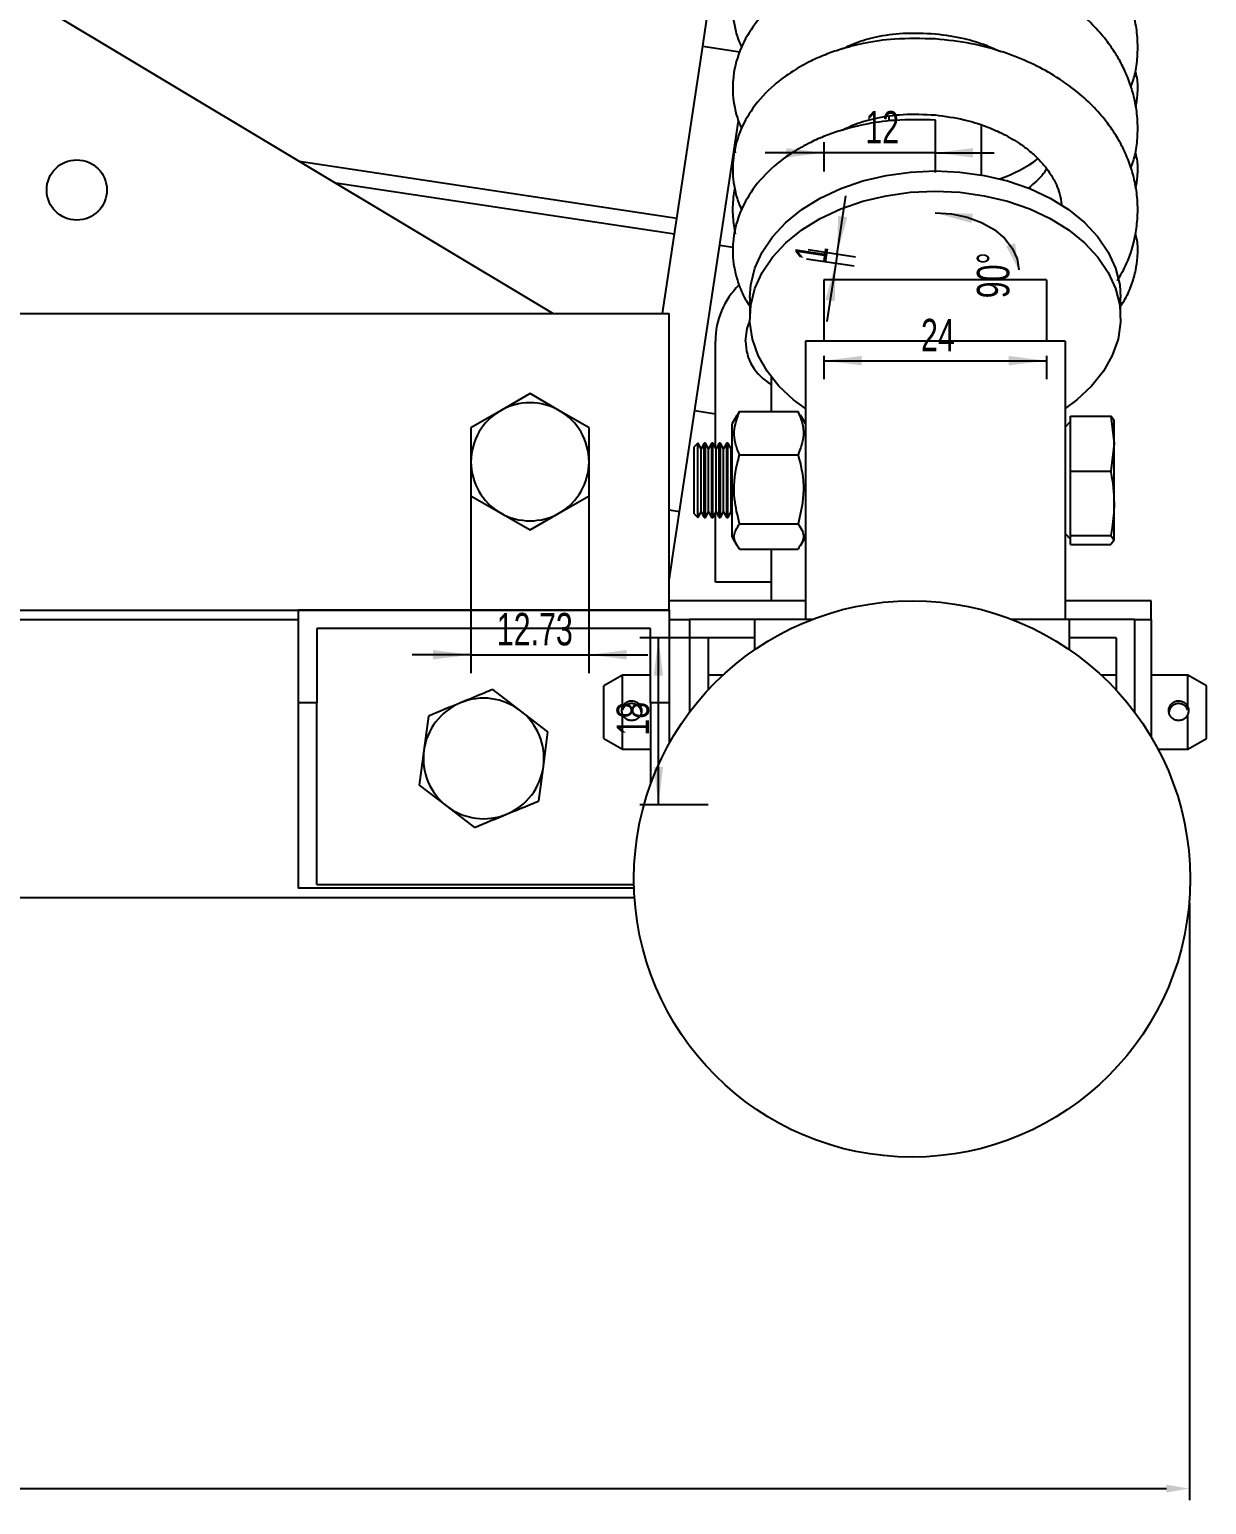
# Model space of a CAD drawing. Header units: millimetres. Extents: x 118 to 1056, y 18 to 712.
# Drawn here: x 929.5 to 1056.4, y 458 to 617.1 of the extents above; entities that cross this region are included whole.
import ezdxf

# ---------------------------------------------------------------- set-up
doc = ezdxf.new("R2010")
doc.units = ezdxf.units.MM
doc.header["$PDSIZE"] = -1
doc.layers.add('10', color=7, linetype='Continuous')
doc.styles.add('SLDTEXTSTYLE5', font='TXT', dxfattribs={"width": 0.7})
doc.dimstyles.new('SLDDIMSTYLE0', dxfattribs={"dimtxt": 3.5, "dimasz": 4.08, "dimexe": 0, "dimexo": 0.0625, "dimgap": 0.875, "dimtad": 2, "dimrnd": 1e-09, "dimzin": 12, "dimdsep": 46, "dimtxsty": 'SLDTEXTSTYLE5', "dimsah": 1, "dimcen": 0.09, "dimadec": 0, "dimazin": 3, "dimtfac": 1, "dimtmove": 0, "dimatfit": 0, "dimfxl": 1, "dimfrac": 2, "dimtolj": 1, "dimtzin": 12, "dimarcsym": 0})
doc.dimstyles.new('SLDDIMSTYLE2', dxfattribs={"dimtxt": 3.5, "dimasz": 4.08, "dimexe": 0, "dimexo": 0.0625, "dimgap": 0.875, "dimtad": 2, "dimrnd": 1e-09, "dimzin": 12, "dimdsep": 46, "dimtxsty": 'SLDTEXTSTYLE5', "dimsah": 1, "dimcen": 0.09, "dimadec": 0, "dimazin": 3, "dimtfac": 1, "dimtofl": 0, "dimtmove": 0, "dimatfit": 3, "dimfxl": 1, "dimfrac": 2, "dimtolj": 1, "dimtzin": 12, "dimarcsym": 0})
doc.dimstyles.new('SLDDIMSTYLE3', dxfattribs={"dimtxt": 3.5, "dimasz": 4.08, "dimexe": 0, "dimexo": 0.0625, "dimgap": 0.875, "dimtad": 2, "dimdec": 4, "dimzin": 12, "dimdsep": 46, "dimtxsty": 'SLDTEXTSTYLE5', "dimsah": 1, "dimcen": 0.09, "dimazin": 3, "dimtfac": 1, "dimtofl": 0, "dimtmove": 0, "dimatfit": 3, "dimfxl": 1, "dimfrac": 2, "dimtolj": 1, "dimtzin": 12, "dimarcsym": 0})
doc.dimstyles.new('副本 ISO-50', dxfattribs={"dimtxt": 15, "dimasz": 2.5, "dimexe": 1.25, "dimexo": 0.625, "dimtad": 1, "dimtxsty": 'Standard', "dimcen": 2.5, "dimadec": 0, "dimazin": 0, "dimtfac": 1, "dimtmove": 0, "dimatfit": 3, "dimfxl": 1, "dimarcsym": 0})

# ---------------------------------------------------------------- blocks, each defined once
blk = doc.blocks.new('_D_100')
at = {"layer": '10', "transparency": 16777216}
for p, q in [((1002.68, 551.43), (995.32, 551.43)), ((997.32, 533.43), (997.32, 551.43)), ((1002.68, 533.43), (995.32, 533.43))]:
    blk.add_line(p, q, dxfattribs=at)
for points in [[(997.32, 551.43), (996.81, 547.35), (997.83, 547.35)], [(997.32, 533.43), (997.83, 537.51), (996.81, 537.51)]]:
    blk.add_solid(points, dxfattribs=at)
at = {"layer": '10', "transparency": 16777216, "insert": (992.81, 540.9), "char_height": 3.5, "attachment_point": 1, "rotation": 90, "style": 'SLDTEXTSTYLE5'}
blk.add_mtext('18', dxfattribs=at)
blk = doc.blocks.new('_D_102')
at = {"layer": '10', "transparency": 16777216}
for p, q in [((1015.18, 581.85), (1015.18, 579.34)), ((1015.18, 581.34), (1039.18, 581.34)), ((1039.18, 581.85), (1039.18, 579.34))]:
    blk.add_line(p, q, dxfattribs=at)
for points in [[(1015.18, 581.34), (1019.26, 580.83), (1019.26, 581.85)], [(1039.18, 581.34), (1035.1, 581.85), (1035.1, 580.83)]]:
    blk.add_solid(points, dxfattribs=at)
at = {"layer": '10', "transparency": 16777216, "insert": (1025.64, 585.85), "char_height": 3.5, "attachment_point": 1, "style": 'SLDTEXTSTYLE5'}
blk.add_mtext('24', dxfattribs=at)
blk = doc.blocks.new('_D_103')
at = {"layer": '10', "transparency": 16777216}
for p, q in [((1015.18, 604.92), (1015.18, 601.76)), ((1027.18, 604.92), (1027.18, 601.76)), ((1015.18, 603.76), (1008.83, 603.76)), ((1027.18, 603.76), (1015.18, 603.76)), ((1027.18, 603.76), (1033.53, 603.76))]:
    blk.add_line(p, q, dxfattribs=at)
for points in [[(1015.18, 603.76), (1011.1, 604.27), (1011.1, 603.25)], [(1027.18, 603.76), (1031.26, 603.25), (1031.26, 604.27)]]:
    blk.add_solid(points, dxfattribs=at)
at = {"layer": '10', "transparency": 16777216, "insert": (1019.64, 608.27), "char_height": 3.5, "attachment_point": 1, "style": 'SLDTEXTSTYLE5'}
blk.add_mtext('12', dxfattribs=at)
blk = doc.blocks.new('_D_106')
at = {"layer": '10', "transparency": 16777216, "flags": 128}
blk.add_lwpolyline([(1027.18, 597.28), (1028.93, 597.17), (1030.62, 596.82), (1032.18, 596.25), (1033.54, 595.48), (1034.66, 594.55), (1035.49, 593.49), (1036, 592.33), (1036.18, 591.13)], dxfattribs=at)
at = {"layer": '10', "transparency": 16777216}
for points in [[(1027.18, 597.28), (1031.09, 596.19), (1031.24, 597.2)], [(1036.18, 591.13), (1035.8, 594.01), (1034.83, 593.7)]]:
    blk.add_solid(points, dxfattribs=at)
at = {"layer": '10', "transparency": 16777216, "insert": (1031.67, 588.07), "char_height": 3.5, "attachment_point": 1, "rotation": 90, "style": 'SLDTEXTSTYLE5'}
blk.add_mtext('90°', dxfattribs=at)
blk = doc.blocks.new('_D_108')
at = {"layer": '10', "transparency": 16777216}
for p, q in [((1016.59, 592.85), (1017.54, 599.13)), ((1013.31, 592.33), (1018.42, 591.56)), ((1013.46, 593.32), (1018.57, 592.55)), ((1016.44, 591.86), (1015.5, 585.58)), ((1016.59, 592.85), (1016.44, 591.86))]:
    blk.add_line(p, q, dxfattribs=at)
for points in [[(1016.59, 592.85), (1017.7, 596.81), (1016.7, 596.96)], [(1016.44, 591.86), (1015.33, 587.9), (1016.34, 587.75)]]:
    blk.add_solid(points, dxfattribs=at)
at = {"layer": '10', "transparency": 16777216, "insert": (1011.94, 592.27), "char_height": 3.5, "attachment_point": 1, "rotation": 81.4183, "style": 'SLDTEXTSTYLE5'}
blk.add_mtext('1', dxfattribs=at)
blk = doc.blocks.new('_D_117')
at = {"layer": '10', "transparency": 16777216}
for p, q in [((977.1, 566.76), (977.1, 547.62)), ((989.83, 566.76), (989.83, 547.62)), ((977.1, 549.62), (970.75, 549.62)), ((977.1, 549.62), (989.83, 549.62)), ((989.83, 549.62), (996.18, 549.62))]:
    blk.add_line(p, q, dxfattribs=at)
for points in [[(977.1, 549.62), (973.02, 550.13), (973.02, 549.11)], [(989.83, 549.62), (993.91, 549.11), (993.91, 550.13)]]:
    blk.add_solid(points, dxfattribs=at)
at = {"layer": '10', "transparency": 16777216, "insert": (979.89, 554.13), "char_height": 3.5, "attachment_point": 1, "style": 'SLDTEXTSTYLE5'}
blk.add_mtext('12.73', dxfattribs=at)
blk = doc.blocks.new('*D125')
at = {"color": 0, "lineweight": -2, "transparency": 16777216}
for p, q in [((708.33, 522.81), (708.33, 458.43)), ((1054.61, 522.81), (1054.61, 458.43)), ((710.83, 459.68), (1052.11, 459.68))]:
    blk.add_line(p, q, dxfattribs=at)
at = {"color": 0, "transparency": 16777216}
for points in [[(710.83, 460.1), (710.83, 459.26), (708.33, 459.68)], [(1052.11, 460.1), (1052.11, 459.26), (1054.61, 459.68)]]:
    blk.add_solid(points, dxfattribs=at)
at = {"layer": 'Defpoints', "color": 0, "transparency": 16777216}
for p in [(708.33, 523.43), (1054.61, 523.43), (1054.61, 459.68)]:
    blk.add_point(p, dxfattribs=at)
at = {"color": 0, "transparency": 16777216, "insert": (881.47, 467.81), "char_height": 15, "attachment_point": 5}
blk.add_mtext('340', dxfattribs=at)

msp = doc.modelspace()

# ---------------------------------------------------------------- linework, layer by layer
at = {"color": 7, "linetype": 'Continuous', "lineweight": 25}
for p, q in [((843.77066, 671.71311), (985.9559, 586.43443)), ((997.75835, 586.43443), (1002.10875, 615.26225)), ((999.59176, 565.07595), (1005.94897, 607.20187)), ((1022.17727, 607.6892), (1022.17727, 607.1756)), ((1032.17726, 601.3779), (1032.17726, 606.74857)), ((1005.51325, 604.31454), (1005.58143, 603.75613)), ((958.58149, 602.85284), (999.30854, 596.70672)), ((999.04651, 594.97036), (962.53793, 600.47987)), ((1005.36666, 593.53282), (1003.91914, 593.75127)), ((1039.17726, 590.05113), (1015.17727, 590.05113)), ((1015.17727, 590.05113), (1015.17727, 583.43444)), ((1039.17726, 590.05113), (1039.17726, 583.43444)), ((1007.17727, 588.13831), (1007.17727, 585.94899)), ((1047.17727, 585.94899), (1047.17727, 588.13831)), ((764.46981, 586.43443), (998.4698, 586.43443)), ((998.4698, 554.43444), (998.4698, 586.43443)), ((1003.4698, 571.96863), (1003.4698, 583.43444)), ((1041.17727, 583.43444), (1013.17727, 583.43444)), ((1013.17727, 583.43444), (1013.17727, 553.43443)), ((1041.17727, 583.43444), (1041.17727, 553.43443)), ((1009.4698, 579.59231), (1009.4698, 575.855)), ((983.4698, 577.78411), (980.2873, 575.94669)), ((986.6523, 575.94669), (983.4698, 577.78411)), ((980.2873, 575.94669), (977.1048, 574.10927)), ((989.8348, 574.10927), (986.6523, 575.94669)), ((1001.23318, 575.95279), (1003.4698, 575.61526)), ((1005.77873, 575.428), (1005.27727, 574.55943)), ((1005.27727, 574.49008), (1005.27727, 574.55943)), ((1005.27727, 562.30944), (1005.27727, 574.49008)), ((1006.07433, 575.855), (1005.80272, 575.41415)), ((1006.07433, 575.855), (1012.38021, 575.855)), ((1012.57988, 575.41574), (1012.38021, 575.855)), ((1013.17727, 574.55943), (1012.65712, 575.46035)), ((1041.77727, 574.76944), (1041.17727, 574.16943)), ((1041.77727, 575.36752), (1041.77727, 575.37125)), ((1041.77727, 575.37125), (1046.11127, 575.37125)), ((1041.77727, 569.41116), (1041.77727, 575.36752)), ((1041.77727, 575.36752), (1046.11127, 575.36752)), ((1046.11127, 575.36752), (1046.47727, 572.38935)), ((1046.47727, 574.87916), (1046.11127, 575.36752)), ((1046.47727, 572.38935), (1046.47727, 574.93443)), ((1001.57727, 572.43444), (1001.17727, 572.03444)), ((1001.17727, 567.05546), (1001.17727, 572.03444)), ((1001.91552, 571.84857), (1001.57727, 572.43444)), ((1001.57727, 566.90224), (1001.57727, 572.43444)), ((1002.25377, 572.43444), (1001.91552, 571.84857)), ((1001.91552, 567.12665), (1001.91552, 571.84857)), ((1002.38907, 572.43444), (1002.25377, 572.43444)), ((1002.25377, 566.90224), (1002.25377, 572.43444)), ((1002.72732, 571.84857), (1002.38907, 572.43444)), ((1002.38907, 566.90224), (1002.38907, 572.43444)), ((1003.06557, 572.43444), (1002.72732, 571.84857)), ((1002.72732, 567.12665), (1002.72732, 571.84857)), ((1003.20087, 572.43444), (1003.06557, 572.43444)), ((1003.06557, 566.90224), (1003.06557, 572.43444)), ((1003.53912, 571.84857), (1003.20087, 572.43444)), ((1003.20087, 566.90224), (1003.20087, 572.43444)), ((1003.87737, 572.43444), (1003.53912, 571.84857)), ((1003.53912, 567.12665), (1003.53912, 571.84857)), ((1004.01267, 572.43444), (1003.87737, 572.43444)), ((1003.87737, 566.90224), (1003.87737, 572.43444)), ((1004.35092, 571.84857), (1004.01267, 572.43444)), ((1004.01267, 566.90224), (1004.01267, 572.43444)), ((1004.68917, 572.43444), (1004.35092, 571.84857)), ((1004.35092, 567.12665), (1004.35092, 571.84857)), ((1004.82447, 572.43444), (1004.68917, 572.43444)), ((1004.68917, 566.90224), (1004.68917, 572.43444)), ((1005.16272, 571.84857), (1004.82447, 572.43444)), ((1004.82447, 566.90224), (1004.82447, 572.43444)), ((1005.27727, 572.04698), (1005.16272, 571.84857)), ((1005.16272, 567.12665), (1005.16272, 571.84857)), ((1006.07433, 571.16929), (1012.38021, 571.16929)), ((1046.47727, 572.38935), (1046.11127, 569.41116)), ((1046.47727, 565.94462), (1046.47727, 572.38935)), ((1041.77727, 569.41116), (1046.11127, 569.41116)), ((1041.77727, 562.47807), (1041.77727, 569.41116)), ((977.1048, 566.7596), (980.2873, 564.92218)), ((986.6523, 564.92218), (989.8348, 566.7596)), ((1001.17727, 564.83444), (1001.17727, 567.05546)), ((1001.57727, 564.43444), (1001.57727, 566.90224)), ((1001.91552, 565.0203), (1001.91552, 567.12665)), ((1002.25377, 564.43444), (1002.25377, 566.90224)), ((1002.38907, 564.43444), (1002.38907, 566.90224)), ((1002.72732, 565.0203), (1002.72732, 567.12665)), ((1003.06557, 564.43444), (1003.06557, 566.90224)), ((1003.20087, 564.43444), (1003.20087, 566.90224)), ((1003.53912, 565.0203), (1003.53912, 567.12665)), ((1003.87737, 564.43444), (1003.87737, 566.90224)), ((1004.01267, 564.43444), (1004.01267, 566.90224)), ((1004.35092, 565.0203), (1004.35092, 567.12665)), ((1004.68917, 564.43444), (1004.68917, 566.90224)), ((1004.82447, 564.43444), (1004.82447, 566.90224)), ((1005.16272, 565.0203), (1005.16272, 567.12665)), ((980.2873, 564.92218), (983.4698, 563.08477)), ((983.4698, 563.08477), (986.6523, 564.92218)), ((1001.17727, 564.83444), (1001.57727, 564.43444)), ((1001.57727, 564.43444), (1001.91552, 565.0203)), ((1001.91552, 565.0203), (1002.25377, 564.43444)), ((1002.38907, 564.43444), (1002.72732, 565.0203)), ((1002.72732, 565.0203), (1003.06557, 564.43444)), ((1003.20087, 564.43444), (1003.53912, 565.0203)), ((1003.4698, 557.43444), (1003.4698, 564.90024)), ((1003.53912, 565.0203), (1003.87737, 564.43444)), ((1004.01267, 564.43444), (1004.35092, 565.0203)), ((1004.35092, 565.0203), (1004.68917, 564.43444)), ((1004.82447, 564.43444), (1005.16272, 565.0203)), ((1005.16272, 565.0203), (1005.27727, 564.82189)), ((1046.47727, 561.98971), (1046.47727, 565.94462)), ((1002.25377, 564.43444), (1002.38907, 564.43444)), ((1003.06557, 564.43444), (1003.20087, 564.43444)), ((1003.87737, 564.43444), (1004.01267, 564.43444)), ((1004.68917, 564.43444), (1004.82447, 564.43444)), ((1006.07433, 563.74873), (1012.38021, 563.74873)), ((1005.27727, 562.30944), (1005.77873, 561.44087)), ((1012.65712, 561.40852), (1013.17727, 562.30944)), ((1041.17727, 562.69943), (1041.77727, 562.09944)), ((1041.77727, 562.47807), (1046.11127, 562.47807)), ((1041.77727, 561.50135), (1041.77727, 562.47807)), ((1046.11127, 562.47807), (1046.47727, 561.98971)), ((1046.47727, 561.98971), (1046.11127, 561.50135)), ((1006.07433, 561.01387), (1012.38021, 561.01387)), ((1009.4698, 561.01387), (1009.4698, 555.43444)), ((1041.77727, 561.50135), (1046.11127, 561.50135)), ((1041.77727, 561.49762), (1041.77727, 561.50135)), ((1041.77727, 561.49762), (1046.11127, 561.49762)), ((1009.4698, 557.43444), (1003.4698, 557.43444)), ((1009.4698, 555.43444), (998.4698, 555.43444)), ((1013.17727, 555.43444), (1009.4698, 555.43444)), ((1050.4698, 555.43444), (1041.17727, 555.43444)), ((1050.4698, 553.43443), (1050.4698, 555.43444)), ((764.46981, 554.43444), (998.4698, 554.43444)), ((958.4698, 554.43444), (958.4698, 544.43444)), ((998.4698, 554.43444), (958.4698, 554.43444)), ((998.4698, 554.43444), (998.4698, 544.43444)), ((804.4698, 553.43443), (958.4698, 553.43443)), ((960.4698, 552.43444), (960.4698, 544.43444)), ((996.4698, 552.43444), (960.4698, 552.43444)), ((996.4698, 544.43444), (996.4698, 552.43444)), ((998.4698, 553.43443), (1000.67727, 553.43443)), ((1000.67727, 553.43443), (1000.67727, 543.43444)), ((1007.67727, 553.43443), (1000.67727, 553.43443)), ((1007.67727, 553.43443), (1007.67727, 550.15285)), ((1013.90694, 553.43443), (1007.67727, 553.43443)), ((1041.67727, 553.43443), (1035.4476, 553.43443)), ((1041.67727, 550.15285), (1041.67727, 553.43443)), ((1048.67727, 553.43443), (1041.67727, 553.43443)), ((1048.67727, 553.43443), (1050.4698, 553.43443)), ((1048.67727, 553.43443), (1048.67727, 543.43444)), ((1050.4698, 553.43443), (1050.4698, 540.75584)), ((1007.67727, 551.43444), (1002.67726, 551.43444)), ((1002.67726, 551.43444), (1002.67726, 545.83051)), ((1046.67726, 551.43444), (1041.67727, 551.43444)), ((1046.67726, 551.43444), (1046.67726, 545.83051)), ((993.43599, 547.43444), (991.43599, 546.27974)), ((996.4698, 547.43444), (993.43599, 547.43444)), ((993.43599, 543.97259), (993.43599, 547.43444)), ((1004.28119, 547.43444), (1002.67726, 547.43444)), ((1046.67726, 547.43444), (1045.07335, 547.43444)), ((1054.43599, 547.43444), (1050.4698, 547.43444)), ((1056.43599, 546.27974), (1054.43599, 547.43444)), ((1054.43599, 543.97259), (1054.43599, 547.43444)), ((982.4314, 543.58766), (979.45619, 545.87489)), ((991.43599, 543.54719), (991.43599, 546.27974)), ((1056.43599, 543.54719), (1056.43599, 546.27974)), ((958.4698, 544.43444), (958.4698, 524.43444)), ((960.4698, 544.43444), (958.4698, 544.43444)), ((960.4698, 524.83848), (960.4698, 544.43444)), ((996.4698, 544.43444), (996.4698, 535.64907)), ((998.4698, 544.43444), (996.4698, 544.43444)), ((998.4698, 544.43444), (998.4698, 540.03473)), ((972.51937, 543.0089), (972.02618, 539.28867)), ((985.40662, 541.30043), (982.4314, 543.58766)), ((991.43599, 540.58914), (991.43599, 543.54719)), ((993.43599, 539.43444), (993.43599, 543.21187)), ((1054.43599, 539.43444), (1054.43599, 543.21187)), ((1056.43599, 540.58914), (1056.43599, 543.54719)), ((984.91342, 537.5802), (985.40662, 541.30043)), ((991.43599, 540.58914), (993.43599, 539.43444)), ((993.43599, 539.43444), (996.4698, 539.43444)), ((1051.21026, 539.43444), (1054.43599, 539.43444)), ((1054.43599, 539.43444), (1056.43599, 540.58914)), ((972.02618, 539.28867), (971.53298, 535.56845)), ((984.42023, 533.85997), (984.91342, 537.5802)), ((971.53298, 535.56845), (974.5082, 533.28121)), ((974.5082, 533.28121), (977.48341, 530.99398)), ((994.69394, 524.43444), (958.4698, 524.43444)), ((960.4698, 524.83848), (994.68319, 524.83848)), ((768.19559, 523.43444), (994.74401, 523.43444))]:
    msp.add_line(p, q, dxfattribs=at)
at = {"color": 8, "linetype": 'Continuous', "lineweight": 25}
for p, q in [((1002.10875, 615.26225), (1006.08504, 614.66218)), ((998.4698, 565.24526), (999.59176, 565.07595))]:
    msp.add_line(p, q, dxfattribs=at)
at = {"color": 7, "linetype": 'Continuous', "lineweight": 25, "flags": 128}
for points in [[(1002.10875, 615.26225), (1002.51513, 617.9551), (1002.91393, 620.59777), (1003.29774, 623.14106), (1003.6594, 625.53758), (1003.99217, 627.74269), (1004.28986, 629.71532), (1004.54692, 631.41871), (1004.75856, 632.82113), (1004.92084, 633.89648), (1004.98267, 634.30617)], [(1027.17796, 607.25906), (1027.17796, 607.28524), (1027.17799, 606.92219), (1027.17801, 605.99054), (1027.17799, 604.63215), (1027.17796, 603.05382), (1027.17793, 601.65365)], [(1007.17727, 588.13831), (1007.27771, 589.50699), (1007.7221, 591.30817), (1008.51365, 593.05277), (1009.63827, 594.70968), (1011.07586, 596.24932), (1012.80079, 597.64422), (1014.78227, 598.86949), (1016.98493, 599.90326), (1019.36949, 600.72708), (1021.89336, 601.32626), (1024.51153, 601.69009), (1027.17727, 601.81209)], [(1027.17727, 601.81209), (1029.84301, 601.69009), (1032.46118, 601.32626), (1034.98505, 600.72708), (1037.3696, 599.90326), (1039.57226, 598.86949), (1041.55374, 597.64422), (1043.27867, 596.24932), (1044.71626, 594.70968), (1045.84088, 593.05277), (1046.63244, 591.30817), (1047.07682, 589.50699), (1047.17727, 588.13831)], [(1013.17727, 576.18395), (1011.90422, 577.12081), (1010.31942, 578.59136), (1009.03545, 580.19321), (1008.07522, 581.89778), (1007.45587, 583.67464), (1007.18843, 585.49208), (1007.27771, 587.31767), (1007.7221, 589.11885), (1008.51365, 590.86345), (1009.63827, 592.52036), (1011.07586, 594.06), (1012.80079, 595.4549), (1014.78227, 596.68017), (1016.98493, 597.71394), (1019.36949, 598.53777), (1021.89336, 599.13694), (1024.51153, 599.50077), (1027.17727, 599.62278)], [(1027.17727, 599.62278), (1029.84301, 599.50077), (1032.46118, 599.13694), (1034.98505, 598.53777), (1037.3696, 597.71394), (1039.57226, 596.68017), (1041.55374, 595.4549), (1043.27867, 594.06), (1044.71626, 592.52036), (1045.84088, 590.86345), (1046.63244, 589.11885), (1047.07682, 587.31767), (1047.1661, 585.49208), (1046.89867, 583.67464), (1046.27931, 581.89778), (1045.31908, 580.19321), (1044.03511, 578.59136), (1042.45031, 577.12081), (1041.17727, 576.18395)], [(1006.7198, 583.43444), (1006.89869, 584.79324), (1007.18405, 585.59293)], [(998.4698, 557.64134), (998.5366, 558.08405), (998.76273, 559.58245), (999.02071, 561.29196), (999.30064, 563.14689), (999.59176, 565.07595)]]:
    msp.add_lwpolyline(points, dxfattribs=at)
at = {"color": 7, "linetype": 'Continuous', "lineweight": 25}
for centre, radius in [((934.58778, 599.75249), 3.25), ((1024.67727, 525.43444), 30)]:
    msp.add_circle(centre, radius, dxfattribs=at)
for centre, radius, start, end in [((1028.97669, 615.73052), 15.65825, 289.3091701, 306.4409053), ((1011.9698, 583.43444), 8.5, 134.4431416, 180), ((1011.9698, 583.43444), 5.25, 180, 241.5631099), ((983.4698, 570.43444), 6.365, 120, 180), ((983.4698, 570.43444), 6.365, 60, 120), ((983.4698, 570.43444), 6.365, 0, 60), ((983.4698, 570.43444), 6.365, 180, 240), ((983.4698, 570.43444), 6.365, 300, 0), ((983.4698, 570.43444), 6.365, 240, 300), ((978.4698, 538.43444), 6.5, 112.4482808, 172.4482808), ((978.4698, 538.43444), 6.5, 52.4482808, 112.4482808), ((978.4698, 538.43444), 6.5, 352.4482808, 52.4482808), ((978.4698, 538.43444), 6.5, 172.4482808, 232.4482808), ((978.4698, 538.43444), 6.5, 292.4482808, 352.4482808), ((978.4698, 538.43444), 6.5, 232.4482808, 292.4482808)]:
    msp.add_arc(centre, radius, start, end, dxfattribs=at)
for points, knots in [([(1048.2882, 610.87845), (1048.46578, 611.39387), (1048.85588, 612.52613), (1049.03658, 614.41397), (1049.01374, 616.41587), (1048.70459, 618.31132), (1048.20056, 620.04995), (1047.55696, 621.58829), (1046.74032, 623.08326), (1045.71925, 624.58317), (1044.3245, 626.21726), (1042.42144, 627.97298), (1040.12294, 629.59393), (1037.43853, 631.0348), (1034.4598, 632.21586), (1030.98142, 633.13783), (1027.02512, 633.66567), (1023.05219, 633.64345), (1019.62991, 633.15897), (1017.16445, 632.52239), (1015.30356, 631.86936), (1013.58035, 631.11375), (1011.67564, 630.04896), (1009.47812, 628.41945), (1007.47268, 626.24235), (1005.93238, 623.45024), (1005.3316, 620.91463), (1005.32055, 618.82989), (1005.5341, 617.33992), (1005.84631, 616.1102), (1006.18907, 615.38672), (1006.312, 615.12723)], [0, 0, 0, 0, 0.024370289, 0.053536055, 0.085439695, 0.114891159, 0.139995572, 0.166583451, 0.188920051, 0.215332483, 0.246068762, 0.281271813, 0.323876267, 0.361262296, 0.402882686, 0.449031609, 0.499458413, 0.555968966, 0.601673423, 0.636451589, 0.660425196, 0.685253883, 0.717135689, 0.755679868, 0.809201593, 0.857269522, 0.910783691, 0.93731877, 0.960231143, 0.985736188, 1, 1, 1, 1]), ([(1048.2882, 602.12117), (1048.46578, 602.6366), (1048.85588, 603.76886), (1049.03658, 605.6567), (1049.01374, 607.6586), (1048.70459, 609.55404), (1048.20056, 611.29268), (1047.55696, 612.83102), (1046.74032, 614.32599), (1045.71925, 615.82589), (1044.32451, 617.45998), (1042.42144, 619.2157), (1040.12294, 620.83666), (1037.43853, 622.27752), (1034.45981, 623.4586), (1030.98142, 624.38056), (1027.02511, 624.90839), (1023.05219, 624.88617), (1019.62991, 624.40169), (1017.16445, 623.76511), (1015.30356, 623.11209), (1013.58035, 622.35647), (1011.67564, 621.29168), (1009.47812, 619.66217), (1007.47267, 617.48508), (1005.93238, 614.69297), (1005.3316, 612.15736), (1005.32055, 610.07261), (1005.5341, 608.58264), (1005.84632, 607.35293), (1006.18907, 606.62945), (1006.312, 606.36996)], [0, 0, 0, 0, 0.024370364, 0.053536133, 0.085439774, 0.114891158, 0.139995569, 0.166583526, 0.188920055, 0.215332486, 0.246068767, 0.281271819, 0.323876324, 0.361262311, 0.402882737, 0.44903166, 0.499458453, 0.555969006, 0.601673462, 0.636451629, 0.660425209, 0.685253932, 0.717135736, 0.755679918, 0.809201589, 0.857269517, 0.910783757, 0.93731884, 0.960231213, 0.985736184, 1, 1, 1, 1]), ([(1027.17796, 616.04468), (1025.7095, 616.08284), (1023.05336, 616.15186), (1019.6297, 615.64024), (1017.16449, 615.00848), (1015.30355, 614.35467), (1013.58036, 613.59925), (1011.67564, 612.5344), (1009.47812, 610.9049), (1007.47267, 608.7278), (1005.93238, 605.93569), (1005.3316, 603.40008), (1005.32055, 601.31534), (1005.5341, 599.82537), (1005.84632, 598.59565), (1006.18907, 597.87217), (1006.312, 597.61268)], [0, 0, 0, 0, 0.112898821, 0.204208842, 0.27368992, 0.321585203, 0.371188914, 0.434883464, 0.511888511, 0.618816039, 0.714847885, 0.82176042, 0.874773169, 0.920548485, 0.971503237, 1, 1, 1, 1]), ([(1017.14582, 614.96042), (1017.60096, 615.18396), (1018.68819, 615.71796), (1020.89308, 616.33037), (1023.7942, 616.76694), (1026.00634, 616.65909), (1027.17777, 616.60198)], [0, 0, 0, 0, 0.17446847, 0.416766555, 0.691151093, 1, 1, 1, 1]), ([(1027.17777, 616.60198), (1028.22777, 616.45942), (1030.1067, 616.2043), (1032.4626, 615.47877), (1033.70168, 614.92137), (1034.21539, 614.69027)], [0, 0, 0, 0, 0.42579468, 0.761942367, 1, 1, 1, 1]), ([(1046.82482, 589.96991), (1047.17685, 590.58003), (1048.07867, 592.14299), (1048.74739, 594.49414), (1049.04995, 596.89591), (1049.01032, 598.90222), (1048.70533, 600.79657), (1048.20036, 602.53546), (1047.557, 604.07373), (1046.7403, 605.56871), (1045.71925, 607.06861), (1044.3245, 608.70269), (1042.42145, 610.4585), (1040.12292, 612.07906), (1037.43859, 613.52133), (1034.45956, 614.69652), (1030.98249, 615.64411), (1028.48304, 615.90727), (1027.17796, 616.04468)], [0, 0, 0, 0, 0.05596486, 0.143367126, 0.195956024, 0.253481575, 0.306585465, 0.35185145, 0.399792143, 0.440067205, 0.487691549, 0.543112229, 0.606587081, 0.683407308, 0.750818099, 0.825864019, 0.909075288, 1, 1, 1, 1]), ([(1048.80657, 608.65062), (1048.87641, 609.09957), (1049.02795, 610.07368), (1049.07968, 611.39677), (1048.85553, 612.21321), (1048.77311, 612.51341)], [0, 0, 0, 0, 0.350877572, 0.761321605, 1, 1, 1, 1]), ([(1017.14582, 606.20314), (1017.60096, 606.42668), (1018.68819, 606.96069), (1020.89308, 607.57309), (1023.7942, 608.00966), (1026.00634, 607.90181), (1027.17777, 607.8447)], [0, 0, 0, 0, 0.174468468, 0.416766594, 0.691151096, 1, 1, 1, 1]), ([(1027.17777, 607.8447), (1028.22887, 607.70337), (1030.10979, 607.45046), (1032.47622, 606.70543), (1034.10905, 606.00993), (1035.27159, 605.3944), (1036.27155, 604.77778), (1037.34962, 603.99023), (1038.56573, 602.88099), (1039.58025, 601.60001), (1040.24548, 600.36916), (1040.62029, 599.27635), (1040.79842, 598.53521), (1040.79459, 598.1056), (1040.79425, 598.0672)], [0, 0, 0, 0, 0.145310551, 0.260027501, 0.344454613, 0.399550203, 0.453324294, 0.525318818, 0.61464686, 0.734258742, 0.824354113, 0.897368422, 0.990825424, 1, 1, 1, 1]), ([(1027.17796, 607.28741), (1025.7095, 607.32557), (1023.05336, 607.39459), (1019.6297, 606.88296), (1017.16449, 606.2512), (1015.30355, 605.59739), (1013.58035, 604.84198), (1011.67564, 603.77711), (1009.47815, 602.14764), (1007.47254, 599.97047), (1005.93285, 597.1786), (1005.33006, 594.64219), (1005.32306, 592.55906), (1005.5256, 591.06472), (1005.96264, 589.54762), (1006.48982, 588.25403), (1007.01011, 587.51019), (1007.17727, 587.27121)], [0, 0, 0, 0, 0.106567174, 0.192756325, 0.258340731, 0.303549928, 0.350371674, 0.410494141, 0.483180463, 0.584111349, 0.67475749, 0.775674103, 0.825713758, 0.868921808, 0.917018898, 0.973340198, 1, 1, 1, 1]), ([(1048.80657, 599.89335), (1048.87641, 600.34229), (1049.02795, 601.3164), (1049.07968, 602.6395), (1048.85553, 603.45593), (1048.77311, 603.75613)], [0, 0, 0, 0, 0.350878976, 0.761321296, 1, 1, 1, 1]), ([(1039.17925, 602.0086), (1039.06684, 601.83379), (1038.60146, 601.11008), (1037.8155, 600.45418), (1037.21939, 599.95671)], [0, 0, 0, 0, 0.24154465, 1, 1, 1, 1]), ([(1005.54796, 599.89335), (1005.4919, 599.58031), (1005.31119, 598.5711), (1005.30047, 596.92021), (1005.49196, 595.61068), (1005.58143, 594.99885)], [0, 0, 0, 0, 0.193270799, 0.62308606, 1, 1, 1, 1]), ([(1047.17727, 587.27121), (1047.34446, 587.5102), (1047.86487, 588.25406), (1048.39047, 589.54735), (1048.83316, 591.06552), (1049.0165, 592.55621), (1049.08127, 593.88197), (1048.85595, 594.69859), (1048.77311, 594.99885)], [0, 0, 0, 0, 0.105198648, 0.327439783, 0.517227943, 0.687724927, 0.885178515, 1, 1, 1, 1]), ([(1006.07433, 571.16929), (1005.90794, 571.57573), (1005.57157, 572.39743), (1005.3849, 573.99216), (1005.80737, 575.13367), (1006.07433, 575.855)], [0, 0, 0, 0, 0.264862044, 0.535467933, 1, 1, 1, 1]), ([(1012.38021, 575.855), (1012.54659, 575.44856), (1012.88296, 574.62686), (1013.06964, 573.03214), (1012.64717, 571.89062), (1012.38021, 571.16929)], [0, 0, 0, 0, 0.264862044, 0.535467933, 1, 1, 1, 1]), ([(977.1048, 574.10927), (977.1048, 574.07657), (977.1048, 572.86539), (977.1048, 571.63328), (977.1048, 570.43444)], [0, 0, 0, 0, 0.026995734, 1, 1, 1, 1]), ([(989.8348, 570.43444), (989.8348, 571.63328), (989.8348, 572.86539), (989.8348, 574.07657), (989.8348, 574.10927)], [0, 0, 0, 0, 0.973004266, 1, 1, 1, 1]), ([(1006.07433, 563.74873), (1005.85398, 564.63664), (1005.32819, 566.75536), (1005.56384, 569.31385), (1005.98656, 570.85031), (1006.07433, 571.16929)], [0, 0, 0, 0, 0.363713789, 0.867898742, 1, 1, 1, 1]), ([(1012.38021, 571.16929), (1012.46797, 570.85031), (1012.8907, 569.31385), (1013.12634, 566.75536), (1012.60055, 564.63664), (1012.38021, 563.74873)], [0, 0, 0, 0, 0.132101258, 0.636286211, 1, 1, 1, 1]), ([(977.1048, 570.43444), (977.1048, 569.51353), (977.1048, 568.28063), (977.1048, 567.06678), (977.1048, 566.7596)], [0, 0, 0, 0, 0.74693355, 1, 1, 1, 1]), ([(989.8348, 566.7596), (989.8348, 567.06678), (989.8348, 568.28063), (989.8348, 569.51353), (989.8348, 570.43444)], [0, 0, 0, 0, 0.25306645, 1, 1, 1, 1]), ([(1046.11127, 569.41116), (1046.11733, 569.38032), (1046.34164, 568.23781), (1046.41038, 567.07552), (1046.47727, 565.94462)], [0, 0, 0, 0, 0.02699585, 1, 1, 1, 1]), ([(1046.47727, 565.94462), (1046.43706, 565.07591), (1046.38324, 563.91288), (1046.1662, 562.76784), (1046.11127, 562.47807)], [0, 0, 0, 0, 0.746933578, 1, 1, 1, 1]), ([(1006.07433, 561.01387), (1005.90794, 561.2511), (1005.57157, 561.73069), (1005.3849, 562.66146), (1005.80737, 563.32772), (1006.07433, 563.74873)], [0, 0, 0, 0, 0.264862358, 0.53546797, 1, 1, 1, 1]), ([(1012.38021, 563.74873), (1012.54659, 563.51151), (1012.88296, 563.03192), (1013.06964, 562.10114), (1012.64717, 561.43488), (1012.38021, 561.01387)], [0, 0, 0, 0, 0.264862358, 0.53546797, 1, 1, 1, 1]), ([(979.45619, 545.87489), (979.16626, 545.75511), (978.0206, 545.28177), (976.85695, 544.801), (975.98778, 544.4419)], [0, 0, 0, 0, 0.253066786, 1, 1, 1, 1]), ([(975.98778, 544.4419), (974.85627, 543.97441), (973.69337, 543.49395), (972.55023, 543.02165), (972.51937, 543.0089)], [0, 0, 0, 0, 0.973004925, 1, 1, 1, 1]), ([(993.43599, 543.97259), (993.45781, 544.02251), (993.52661, 544.1799), (993.71739, 544.40771), (994.02593, 544.59798), (994.38363, 544.67504), (994.74105, 544.63227), (995.06205, 544.47982), (995.31913, 544.23017), (995.47341, 543.91967), (995.52311, 543.578), (995.4665, 543.2389), (995.29591, 542.92211), (995.02984, 542.67492), (994.69387, 542.52835), (994.33089, 542.50323), (993.98543, 542.59714), (993.68963, 542.79725), (993.51549, 543.02313), (993.4523, 543.17316), (993.43599, 543.21187)], [0, 0, 0, 0, 0.027690298, 0.087291265, 0.148574104, 0.20947526, 0.26836893, 0.326822601, 0.38701492, 0.448474467, 0.500031549, 0.559263384, 0.618447637, 0.678877095, 0.74033121, 0.800376017, 0.858750461, 0.917802483, 0.978788968, 1, 1, 1, 1]), ([(995.47958, 543.43444), (995.47217, 543.49829), (995.45115, 543.67945), (995.29237, 543.94621), (995.03082, 544.19411), (994.69361, 544.34048), (994.33096, 544.36565), (993.98541, 544.27173), (993.68963, 544.07162), (993.51549, 543.84574), (993.4523, 543.69572), (993.43599, 543.657)], [0, 0, 0, 0, 0.068113375, 0.193251669, 0.321022581, 0.450960237, 0.577918095, 0.70134414, 0.826202847, 0.955152015, 1, 1, 1, 1]), ([(1054.43599, 543.21187), (1054.38997, 543.11631), (1054.29173, 542.91231), (1054.02853, 542.67541), (1053.69423, 542.52822), (1053.33075, 542.50325), (1052.98565, 542.59716), (1052.68887, 542.79715), (1052.46907, 543.08754), (1052.35671, 543.43718), (1052.36618, 543.79892), (1052.49041, 544.13193), (1052.71647, 544.40794), (1053.0262, 544.59793), (1053.38348, 544.67503), (1053.74138, 544.63237), (1054.06087, 544.47942), (1054.30381, 544.25047), (1054.39542, 544.05788), (1054.43599, 543.97259)], [0, 0, 0, 0, 0.053258342, 0.113694861, 0.175156156, 0.235207978, 0.293589242, 0.352648163, 0.413641773, 0.474882281, 0.534340075, 0.592784971, 0.652392901, 0.7136829, 0.774591172, 0.833491722, 0.891952222, 0.952150687, 1, 1, 1, 1]), ([(1054.43599, 543.657), (1054.38997, 543.75256), (1054.29172, 543.95656), (1054.02854, 544.19346), (1053.6942, 544.34066), (1053.33086, 544.3656), (1052.98525, 544.27177), (1052.69039, 544.07148), (1052.46519, 543.78484), (1052.40777, 543.55035), (1052.37939, 543.43444)], [0, 0, 0, 0, 0.112532637, 0.240232234, 0.370097366, 0.496984363, 0.620341517, 0.745130535, 0.87400773, 1, 1, 1, 1]), ([(993.43599, 543.21187), (993.40656, 543.31568), (993.3459, 543.52958), (993.37541, 543.79575), (993.4242, 543.93818), (993.43599, 543.97259)], [0, 0, 0, 0, 0.416940197, 0.859165612, 1, 1, 1, 1]), ([(1054.43599, 543.97259), (1054.46542, 543.86804), (1054.52607, 543.65261), (1054.49656, 543.38715), (1054.44777, 543.24597), (1054.43599, 543.21187)], [0, 0, 0, 0, 0.416941237, 0.859165751, 1, 1, 1, 1]), ([(980.95182, 532.42698), (981.82099, 532.78608), (982.98464, 533.26685), (984.1303, 533.74019), (984.42023, 533.85997)], [0, 0, 0, 0, 0.746933222, 1, 1, 1, 1]), ([(977.48341, 530.99398), (977.51427, 531.00673), (978.65742, 531.47902), (979.82032, 531.95948), (980.95182, 532.42698)], [0, 0, 0, 0, 0.02699602, 1, 1, 1, 1])]:
    msp.add_open_spline(points, degree=3, knots=knots, dxfattribs=at)

# ---------------------------------------------------------------- dimensions: what is measured, and where the dimension line sits
at = {"color": 240, "true_color": 0xed1f24}
dim = msp.add_linear_dim(base=(1054.61053, 459.6807), p1=(708.32907, 523.43444), p2=(1054.61053, 523.43444), text='340', dimstyle='副本 ISO-50', dxfattribs=at)
dim.commit()
dim.dimension.update_dxf_attribs({"geometry": '*D125', "text_midpoint": (881.4698, 467.8057)})
at = {"layer": '10'}
for base, p1, p2, dimstyle, picture, middle in [((1015.17727, 605.92309), (1027.17727, 604.92309), (1015.17727, 604.92309), 'SLDDIMSTYLE0', '_D_103', (1021.17727, 605.92309)), ((1039.17727, 583.50741), (1015.17727, 581.84685), (1039.17727, 581.84685), 'SLDDIMSTYLE2', '_D_102', (1027.17727, 583.50741)), ((989.8348, 551.78563), (977.1048, 566.7596), (989.8348, 566.7596), 'SLDDIMSTYLE0', '_D_117', (983.71781, 551.78563))]:
    dim = msp.add_linear_dim(base=base, p1=p1, p2=p2, dimstyle=dimstyle, dxfattribs=at)
    dim.commit()
    dim.dimension.update_dxf_attribs({"geometry": picture, "text_midpoint": middle, "dimtype": 160})
dim = msp.add_angular_dim_2l(base=(1033.54123, 595.48135), line1=((1027.17727, 603.43679), (1027.17727, 591.13038)), line2=((1045.17727, 591.13038), (1027.17727, 591.13038)), dimstyle='SLDDIMSTYLE3', dxfattribs=at)
dim.commit()
dim.dimension.update_dxf_attribs({"geometry": '_D_106', "text_midpoint": (1036.17727, 591.13038), "dimtype": 162})
for base, p1, p2, angle, picture, middle in [((1014.30159, 592.18445), (1013.462, 593.32248), (1013.31278, 592.33367), 81.4182542, '_D_108', (1014.3762, 592.67885)), ((995.15516, 551.43444), (1002.67727, 533.43444), (1002.67727, 551.43444), 90, '_D_100', (995.15516, 542.43444))]:
    dim = msp.add_linear_dim(base=base, p1=p1, p2=p2, angle=angle, dimstyle='SLDDIMSTYLE0', dxfattribs=at)
    dim.commit()
    dim.dimension.update_dxf_attribs({"geometry": picture, "text_midpoint": middle, "dimtype": 160})

doc.saveas('drawing.dxf')
